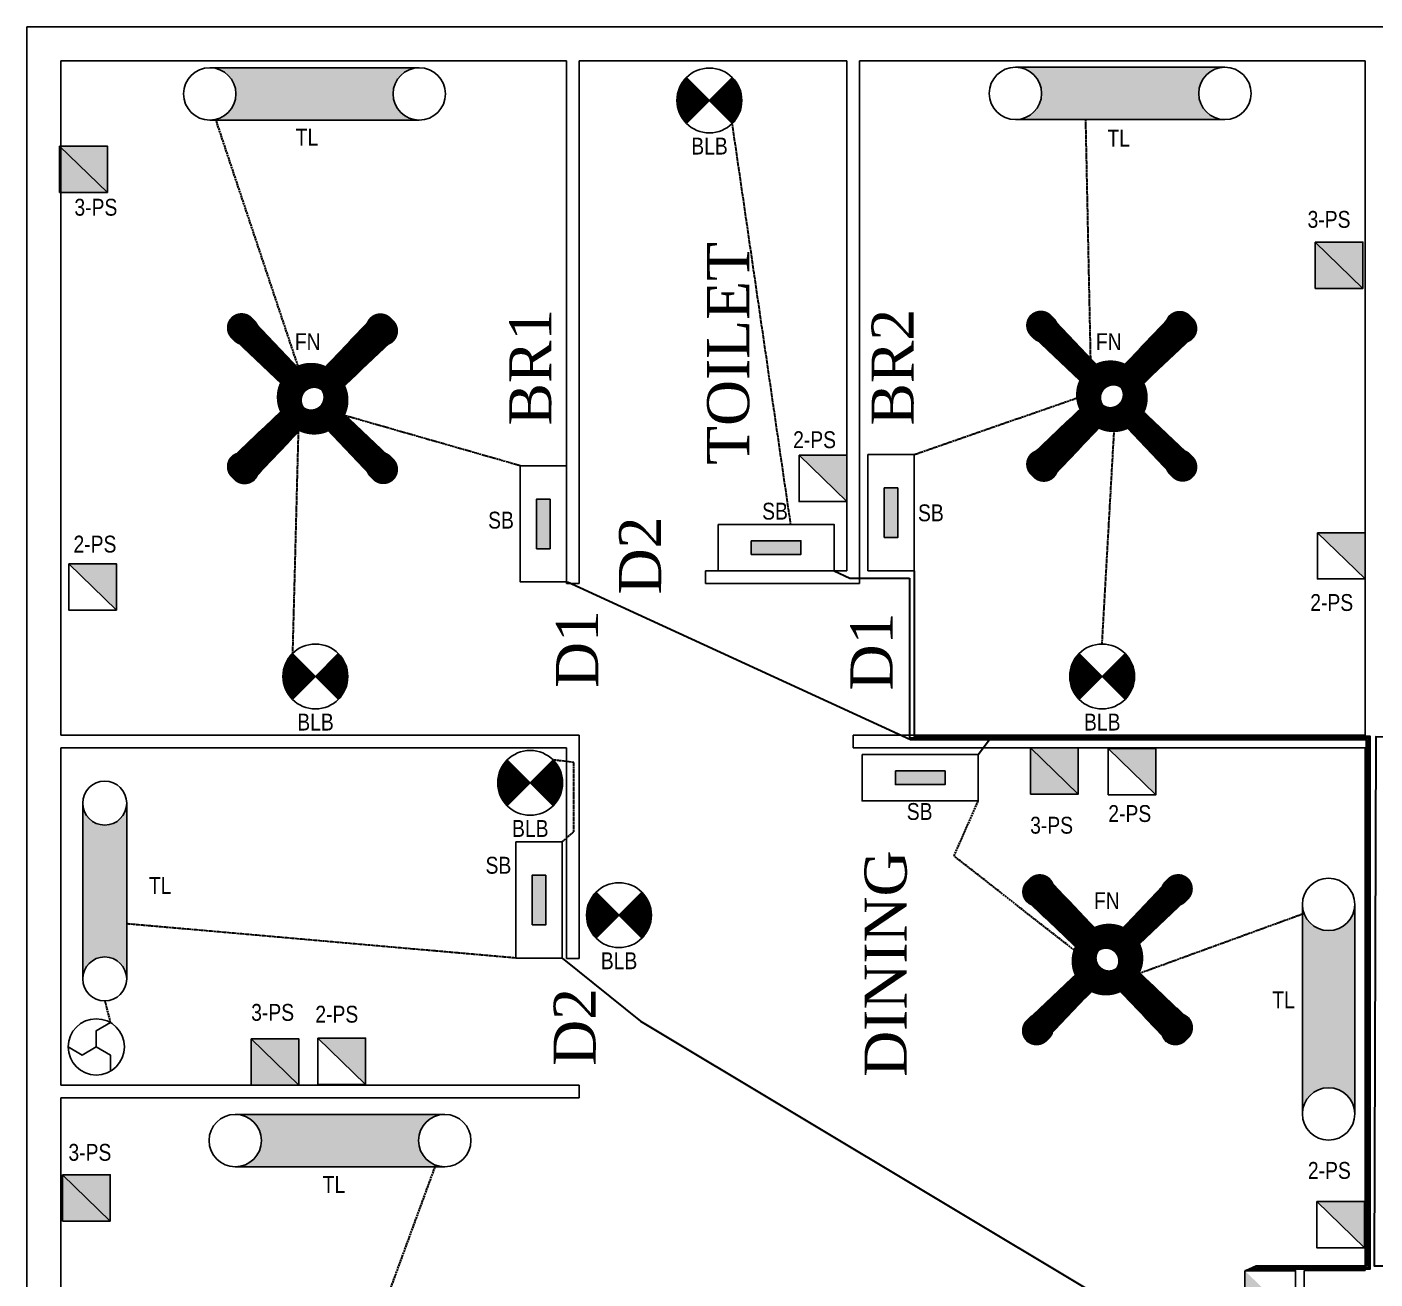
# Model space of a CAD drawing. Header units: inches. Extents: x 633521 to 2450508, y -834496 to 165976.
# Drawn here: x 2432657 to 2440653, y 62324 to 69749 of the extents above; entities that cross this region are included whole.
import ezdxf
from ezdxf.enums import TextEntityAlignment as Align

# ---------------------------------------------------------------- set-up
doc = ezdxf.new("R2010")
doc.units = ezdxf.units.IN
doc.header["$MEASUREMENT"] = 0
doc.linetypes.add('ACAD_ISO0 W100', pattern=[15, 12, -3])
doc.linetypes.add('ACAD_ISO02W100', pattern=[15, 12, -3])
doc.styles.get("Standard").update_dxf_attribs({"font": 'technic_.ttf'})

# ---------------------------------------------------------------- blocks, each defined once
blk = doc.blocks.new('D-ZIGZAG')
for points in [[(0, 0), (0, 1.44), (1.25, 2.17)], [(-2.5, 0), (-1.25, -0.72), (0, 0)], [(1.25, -2.17), (1.25, -0.72), (0, 0)]]:
    blk.add_lwpolyline(points)
blk = doc.blocks.new('D-LINK')
for p, q in [((4, 1), (-4, 1)), ((4, -1), (-4, -1))]:
    blk.add_line(p, q)
for centre in [(-4, 0), (4, 0)]:
    blk.add_circle(centre, 1)
blk = doc.blocks.new('D-LAMP')
for p, q in [((-1.77, -1.77), (1.77, 1.77)), ((-1.77, 1.77), (1.77, -1.77))]:
    blk.add_line(p, q)
blk.add_circle((0, 0), 2.5)
at = {"color": 2}
blk.add_attdef('INDICATOR-LAMP', text='', height=2.5, dxfattribs=at).set_placement((0, 4.69), align=Align.MIDDLE)

msp = doc.modelspace()

# ---------------------------------------------------------------- hatches: boundary and pattern name
at = {"lineweight": 211, "true_color": 0x000000}
h = msp.add_hatch(color=18, dxfattribs=at)
h.dxf.hatch_style = 1
h.paths.add_polyline_path([(2434983.7, 69196.7, -0.414214), (2434828.4, 69352.1, -0.414214), (2434983.7, 69507.4), (2433741.1, 69507.4, -0.414214), (2433896.5, 69352.1, -0.414214), (2433741.1, 69196.7)])
h = msp.add_hatch(color=18, dxfattribs=at)
h.dxf.hatch_style = 1
h.paths.add_polyline_path([(2433741.1, 69507.4, -0.414214), (2433896.5, 69352.1, -0.414214), (2433741.1, 69196.7), (2434983.7, 69196.7, -0.414214), (2434828.4, 69352.1, -0.414214), (2434983.7, 69507.4)])
h = msp.add_hatch(color=18, dxfattribs=at)
h.dxf.hatch_style = 1
h.paths.add_polyline_path([(2439762.2, 69199.7, -0.414214), (2439606.9, 69355.1, -0.414214), (2439762.2, 69510.4), (2438519.6, 69510.4, -0.414214), (2438675, 69355.1, -0.414214), (2438519.6, 69199.7)])
h = msp.add_hatch(color=18, dxfattribs=at)
h.dxf.hatch_style = 1
h.paths.add_polyline_path([(2438519.6, 69510.4, -0.414214), (2438675, 69355.1, -0.414214), (2438519.6, 69199.7), (2439762.2, 69199.7, -0.414214), (2439606.9, 69355.1, -0.414214), (2439762.2, 69510.4)])
at = {"true_color": 0x000000}
h = msp.add_hatch(dxfattribs=at)
h.set_pattern_fill('ANSI31', color=18)
h.set_pattern_definition([(45, (100987.15747, 3903.44604), (-0.088388347648, 0.088388347648), [])])
h.paths.add_polyline_path([(2436568.4, 69177.2), (2436704.4, 69313.2), (2436568.4, 69449.2, 0.198912), (2436512.1, 69313.2, 0.198912)])
h.paths.add_polyline_path([(2436840.4, 69177.2, 0.198912), (2436896.8, 69313.2, 0.198912), (2436840.4, 69449.2), (2436704.4, 69313.2)])
at = {"true_color": 0xed1f24}
h = msp.add_hatch(color=240, dxfattribs=at)
h.dxf.hatch_style = 1
h.paths.add_polyline_path([(2433133.4, 68767.9), (2433133.4, 69042.3), (2432850.5, 69042.3)])
at = {"true_color": 0x642165}
h = msp.add_hatch(color=219, dxfattribs=at)
h.dxf.hatch_style = 1
h.paths.add_polyline_path([(2432850.5, 68767.9), (2433133.4, 68767.9), (2432850.5, 69042.3)])
at = {"true_color": 0x000000}
h = msp.add_hatch(color=18, dxfattribs=at)
h.dxf.hatch_style = 1
h.paths.add_polyline_path([(2432850.5, 69042.3), (2432850.5, 68767.9), (2433133.4, 68767.9)])
at = {"true_color": 0xed1f24}
h = msp.add_hatch(color=240, dxfattribs=at)
h.dxf.hatch_style = 1
h.paths.add_polyline_path([(2440581.4, 68198.9), (2440581.4, 68473.3), (2440298.5, 68473.3)])
at = {"true_color": 0x642165}
h = msp.add_hatch(color=219, dxfattribs=at)
h.dxf.hatch_style = 1
h.paths.add_polyline_path([(2440298.5, 68198.9), (2440581.4, 68198.9), (2440298.5, 68473.3)])
at = {"true_color": 0x000000}
h = msp.add_hatch(color=18, dxfattribs=at)
h.dxf.hatch_style = 1
h.paths.add_polyline_path([(2440298.5, 68473.3), (2440298.5, 68198.9), (2440581.4, 68198.9)])
at = {"lineweight": 211, "ltscale": 2, "true_color": 0x000000}
h = msp.add_hatch(dxfattribs=at)
h.set_pattern_fill('ANSI31', color=18, scale=1.161713)
h.set_pattern_definition([(45, (2437733.01984, 31122.81974), (-0.1026819143, 0.1026819143), [])])
h.paths.add_polyline_path([(2438759.7, 68004.8, 1.517242), (2438649.5, 67891.2), (2438914.4, 67639.9), (2438936, 67628.5), (2438951.9, 67630.8), (2438988.3, 67655.8), (2439037.1, 67606.9, -0.046825), (2439046.8, 67616.5), (2438995.7, 67667.7), (2439007, 67679.1), (2439020.1, 67699), (2439022.9, 67715.4), (2439011, 67739.9)])
h.paths.add_polyline_path([(2439534.5, 67889.8, 1.517242), (2439424.3, 68003.4), (2439173, 67738.5), (2439161.7, 67716.9), (2439163.9, 67701), (2439188.9, 67664.7), (2439140.1, 67615.8, -0.046825), (2439149.7, 67606.1), (2439200.9, 67657.3), (2439212.2, 67645.9), (2439232.1, 67632.9), (2439248.6, 67630), (2439273, 67642)])
h.paths.add_polyline_path([(2439011, 67379.9), (2439024.4, 67402.8), (2439022.1, 67418.8), (2438997.2, 67455.1), (2439046, 67504, -0.046825), (2439036.4, 67513.7), (2438985.2, 67462.5), (2438973.9, 67473.9), (2438954, 67486.9), (2438937.5, 67489.8), (2438914.4, 67479.9), (2438649.5, 67228.6, 1.517242), (2438759.7, 67115)])
h.paths.add_polyline_path([(2439273, 67477.8), (2439250.1, 67491.3), (2439234.2, 67489), (2439197.8, 67464), (2439149, 67512.8, -0.046825), (2439139.2, 67503.3), (2439190.4, 67452.1), (2439179.1, 67440.7), (2439166, 67420.8), (2439163.2, 67404.3), (2439173, 67381.2), (2439424.3, 67116.3, 1.517242), (2439534.5, 67230)])
h.paths.add_polyline_path([(2439178.1, 67375.9), (2439173, 67381.2), (2439163.2, 67404.3), (2439166, 67420.8), (2439179.1, 67440.7), (2439190.4, 67452.1), (2439139.2, 67503.3, -0.360399), (2439046, 67504), (2438997.2, 67455.1), (2439022.1, 67418.8), (2439024.4, 67402.8), (2439011, 67379.9), (2439007.4, 67376.2, 0.220758)])
h.paths.add_polyline_path([(2439163.9, 67701), (2439161.7, 67716.9), (2439173, 67738.5), (2439178.1, 67743.9, 0.220758), (2439007.4, 67743.6), (2439011, 67739.9), (2439022.9, 67715.4), (2439020.1, 67699), (2439007, 67679.1), (2438995.7, 67667.7), (2439046.8, 67616.5, -0.360399), (2439140.1, 67615.8), (2439188.9, 67664.7)])
h.paths.add_polyline_path([(2439037.1, 67606.9), (2438988.3, 67655.8), (2438951.9, 67630.8), (2438936, 67628.5), (2438914.4, 67639.9), (2438909.1, 67644.9, 0.219974), (2438909.1, 67474.8), (2438914.4, 67479.9), (2438937.5, 67489.8), (2438954, 67486.9), (2438973.9, 67473.9), (2438985.2, 67462.5), (2439036.4, 67513.7, -0.17276), (2439020, 67559.9, -0.176641)])
h.paths.add_polyline_path([(2439276.8, 67645.5), (2439273, 67642), (2439248.6, 67630), (2439232.1, 67632.9), (2439212.2, 67645.9), (2439200.9, 67657.3), (2439149.7, 67606.1, -0.17276), (2439166.1, 67559.9, -0.176641), (2439149, 67512.8), (2439197.8, 67464), (2439234.2, 67489), (2439250.1, 67491.3), (2439273, 67477.8), (2439276.8, 67474.3, 0.221537)])
h = msp.add_hatch(dxfattribs=at)
h.set_pattern_fill('ANSI31', color=18, scale=1.161713)
h.set_pattern_definition([(45, (2432992.01984, 31108.31974), (-0.1026819143, 0.1026819143), [])])
h.paths.add_polyline_path([(2434018.7, 67990.3, 1.517242), (2433908.5, 67876.7), (2434173.4, 67625.4), (2434195, 67614), (2434210.9, 67616.3), (2434247.3, 67641.3), (2434296.1, 67592.4, -0.046825), (2434305.8, 67602), (2434254.7, 67653.2), (2434266, 67664.6), (2434279.1, 67684.5), (2434281.9, 67700.9), (2434270, 67725.4)])
h.paths.add_polyline_path([(2434793.5, 67875.3, 1.517242), (2434683.3, 67988.9), (2434432, 67724), (2434420.7, 67702.4), (2434422.9, 67686.5), (2434447.9, 67650.2), (2434399.1, 67601.3, -0.046825), (2434408.7, 67591.6), (2434459.9, 67642.8), (2434471.2, 67631.4), (2434491.1, 67618.4), (2434507.6, 67615.5), (2434532, 67627.5)])
h.paths.add_polyline_path([(2434270, 67365.4), (2434283.4, 67388.3), (2434281.1, 67404.3), (2434256.2, 67440.6), (2434305, 67489.5, -0.046825), (2434295.4, 67499.2), (2434244.2, 67448), (2434232.9, 67459.4), (2434213, 67472.4), (2434196.5, 67475.3), (2434173.4, 67465.4), (2433908.5, 67214.1, 1.517242), (2434018.7, 67100.5)])
h.paths.add_polyline_path([(2434532, 67463.3), (2434509.1, 67476.8), (2434493.2, 67474.5), (2434456.8, 67449.5), (2434408, 67498.3, -0.046825), (2434398.2, 67488.8), (2434449.4, 67437.6), (2434438.1, 67426.2), (2434425, 67406.3), (2434422.2, 67389.8), (2434432, 67366.7), (2434683.3, 67101.8, 1.517242), (2434793.5, 67215.5)])
h.paths.add_polyline_path([(2434437.1, 67361.4), (2434432, 67366.7), (2434422.2, 67389.8), (2434425, 67406.3), (2434438.1, 67426.2), (2434449.4, 67437.6), (2434398.2, 67488.8, -0.360399), (2434305, 67489.5), (2434256.2, 67440.6), (2434281.1, 67404.3), (2434283.4, 67388.3), (2434270, 67365.4), (2434266.4, 67361.7, 0.220758)])
h.paths.add_polyline_path([(2434422.9, 67686.5), (2434420.7, 67702.4), (2434432, 67724), (2434437.1, 67729.4, 0.220758), (2434266.4, 67729.1), (2434270, 67725.4), (2434281.9, 67700.9), (2434279.1, 67684.5), (2434266, 67664.6), (2434254.7, 67653.2), (2434305.8, 67602, -0.360399), (2434399.1, 67601.3), (2434447.9, 67650.2)])
h.paths.add_polyline_path([(2434296.1, 67592.4), (2434247.3, 67641.3), (2434210.9, 67616.3), (2434195, 67614), (2434173.4, 67625.4), (2434168.1, 67630.4, 0.219974), (2434168.1, 67460.3), (2434173.4, 67465.4), (2434196.5, 67475.3), (2434213, 67472.4), (2434232.9, 67459.4), (2434244.2, 67448), (2434295.4, 67499.2, -0.17276), (2434279, 67545.4, -0.176641)])
h.paths.add_polyline_path([(2434535.8, 67631), (2434532, 67627.5), (2434507.6, 67615.5), (2434491.1, 67618.4), (2434471.2, 67631.4), (2434459.9, 67642.8), (2434408.7, 67591.6, -0.17276), (2434425.1, 67545.4, -0.176641), (2434408, 67498.3), (2434456.8, 67449.5), (2434493.2, 67474.5), (2434509.1, 67476.8), (2434532, 67463.3), (2434535.8, 67459.8, 0.221537)])
at = {"true_color": 0xed1f24}
h = msp.add_hatch(color=240, dxfattribs=at)
h.dxf.hatch_style = 1
h.paths.add_polyline_path([(2437519.1, 66934.8), (2437519.1, 67209.3), (2437236.1, 67209.3)])
at = {"true_color": 0x000000}
h = msp.add_hatch(color=18, dxfattribs=at)
h.dxf.hatch_style = 1
h.paths.add_polyline_path([(2437822.4, 67015.7), (2437822.4, 66721.4), (2437741.5, 66721.4), (2437741.5, 67015.7)])
h = msp.add_hatch(color=18, dxfattribs=at)
h.dxf.hatch_style = 1
h.paths.add_polyline_path([(2435759.9, 66949.2), (2435759.9, 66654.9), (2435679, 66654.9), (2435679, 66949.2)])
h = msp.add_hatch(color=18, dxfattribs=at)
h.dxf.hatch_style = 1
h.paths.add_polyline_path([(2436953.2, 66701.7), (2437247.5, 66701.7), (2437247.5, 66620.8), (2436953.2, 66620.8)])
at = {"true_color": 0xed1f24}
h = msp.add_hatch(color=240, dxfattribs=at)
h.dxf.hatch_style = 1
h.paths.add_polyline_path([(2440594.1, 66475.3), (2440594.1, 66749.8), (2440311.1, 66749.8)])
h = msp.add_hatch(color=240, dxfattribs=at)
h.dxf.hatch_style = 1
h.paths.add_polyline_path([(2433186.9, 66291.3), (2433186.9, 66565.8), (2432904, 66565.8)])
at = {"true_color": 0x000000}
h = msp.add_hatch(dxfattribs=at)
h.set_pattern_fill('ANSI31', color=18)
h.set_pattern_definition([(45, (98650.15747, 487.44604), (-0.088388347648, 0.088388347648), [])])
h.paths.add_polyline_path([(2434231.4, 65761.2), (2434367.4, 65897.2), (2434231.4, 66033.2, 0.198912), (2434175.1, 65897.2, 0.198912)])
h.paths.add_polyline_path([(2434503.4, 65761.2, 0.198912), (2434559.8, 65897.2, 0.198912), (2434503.4, 66033.2), (2434367.4, 65897.2)])
h = msp.add_hatch(dxfattribs=at)
h.set_pattern_fill('ANSI31', color=18)
h.set_pattern_definition([(45, (103316.65747, 487.44604), (-0.088388347648, 0.088388347648), [])])
h.paths.add_polyline_path([(2438897.9, 65761.2), (2439033.9, 65897.2), (2438897.9, 66033.2, 0.198912), (2438841.6, 65897.2, 0.198912)])
h.paths.add_polyline_path([(2439169.9, 65761.2, 0.198912), (2439226.3, 65897.2, 0.198912), (2439169.9, 66033.2), (2439033.9, 65897.2)])
at = {"true_color": 0xed1f24}
h = msp.add_hatch(color=240, dxfattribs=at)
h.dxf.hatch_style = 1
h.paths.add_polyline_path([(2438892.4, 65199.6), (2438892.4, 65474), (2438609.5, 65474)])
at = {"true_color": 0x642165}
h = msp.add_hatch(color=219, dxfattribs=at)
h.dxf.hatch_style = 1
h.paths.add_polyline_path([(2438609.5, 65199.6), (2438892.4, 65199.6), (2438609.5, 65474)])
at = {"true_color": 0x000000}
h = msp.add_hatch(color=18, dxfattribs=at)
h.dxf.hatch_style = 1
h.paths.add_polyline_path([(2438609.5, 65474), (2438609.5, 65199.6), (2438892.4, 65199.6)])
at = {"true_color": 0xed1f24}
h = msp.add_hatch(color=240, dxfattribs=at)
h.dxf.hatch_style = 1
h.paths.add_polyline_path([(2439353.4, 65196.1), (2439353.4, 65470.6), (2439070.5, 65470.6)])
at = {"true_color": 0x000000}
h = msp.add_hatch(dxfattribs=at)
h.set_pattern_fill('ANSI31', color=18)
h.set_pattern_definition([(45, (99924.15747, -143.55396), (-0.088388347648, 0.088388347648), [])])
h.paths.add_polyline_path([(2435505.4, 65130.2), (2435641.4, 65266.2), (2435505.4, 65402.2, 0.198912), (2435449.1, 65266.2, 0.198912)])
h.paths.add_polyline_path([(2435777.4, 65130.2, 0.198912), (2435833.8, 65266.2, 0.198912), (2435777.4, 65402.2), (2435641.4, 65266.2)])
h = msp.add_hatch(color=18, dxfattribs=at)
h.dxf.hatch_style = 1
h.paths.add_polyline_path([(2437808, 65337.2), (2438102.2, 65337.2), (2438102.2, 65256.3), (2437808, 65256.3)])
at = {"lineweight": 211, "true_color": 0x000000}
h = msp.add_hatch(color=18, dxfattribs=at)
h.dxf.hatch_style = 1
h.paths.add_polyline_path([(2432987.6, 64103.5, -1), (2433248.3, 64103.5), (2433248.3, 65146.1, -1), (2432987.6, 65146.1)])
h = msp.add_hatch(color=18, dxfattribs=at)
h.dxf.hatch_style = 1
h.paths.add_polyline_path([(2432987.6, 64103.5, -1), (2433248.3, 64103.5), (2433248.3, 65146.1, -1), (2432987.6, 65146.1)])
at = {"true_color": 0x000000}
h = msp.add_hatch(color=18, dxfattribs=at)
h.dxf.hatch_style = 1
h.paths.add_polyline_path([(2435734.7, 64718.8), (2435734.7, 64424.5), (2435653.8, 64424.5), (2435653.8, 64718.8)])
at = {"lineweight": 211, "ltscale": 2, "true_color": 0x000000}
h = msp.add_hatch(dxfattribs=at)
h.set_pattern_fill('ANSI31', color=18, scale=1.161713, angle=90)
h.set_pattern_definition([(135, (2475501.7818, 62859.20662), (-0.1026819143, -0.1026819143), [])])
h.paths.add_polyline_path([(2438619.8, 63885.9, 1.517242), (2438733.4, 63775.7), (2438984.7, 64040.6), (2438996.1, 64062.2), (2438993.8, 64078.1), (2438968.8, 64114.5), (2439017.7, 64163.3, -0.046825), (2439008.1, 64173), (2438956.9, 64121.8), (2438945.5, 64133.2), (2438925.6, 64146.3), (2438909.2, 64149.1), (2438884.7, 64137.2)])
h.paths.add_polyline_path([(2438734.8, 64660.7, 1.517242), (2438621.2, 64550.5), (2438886.1, 64299.2), (2438907.7, 64287.9), (2438923.6, 64290.1), (2438959.9, 64315.1), (2439008.8, 64266.3, -0.046825), (2439018.5, 64275.9), (2438967.3, 64327.1), (2438978.7, 64338.4), (2438991.7, 64358.3), (2438994.6, 64374.8), (2438982.6, 64399.2)])
h.paths.add_polyline_path([(2439244.7, 64137.2), (2439221.8, 64150.6), (2439205.8, 64148.3), (2439169.5, 64123.3), (2439120.6, 64172.2, -0.046825), (2439110.9, 64162.6), (2439162.1, 64111.4), (2439150.7, 64100), (2439137.7, 64080.2), (2439134.8, 64063.7), (2439144.7, 64040.6), (2439396, 63775.7, 1.517242), (2439509.6, 63885.9)])
h.paths.add_polyline_path([(2439146.8, 64399.2), (2439133.3, 64376.3), (2439135.6, 64360.4), (2439160.6, 64324), (2439111.8, 64275.2, -0.046825), (2439121.3, 64265.4), (2439172.5, 64316.6), (2439183.9, 64305.3), (2439203.8, 64292.2), (2439220.3, 64289.4), (2439243.4, 64299.2), (2439508.3, 64550.5, 1.517242), (2439394.6, 64660.7)])
h.paths.add_polyline_path([(2439248.7, 64304.3), (2439243.4, 64299.2), (2439220.3, 64289.4), (2439203.8, 64292.2), (2439183.9, 64305.3), (2439172.5, 64316.6), (2439121.3, 64265.4, -0.360399), (2439120.6, 64172.2), (2439169.5, 64123.3), (2439205.8, 64148.3), (2439221.8, 64150.6), (2439244.7, 64137.2), (2439248.4, 64133.6, 0.220758)])
h.paths.add_polyline_path([(2438923.6, 64290.1), (2438907.7, 64287.9), (2438886.1, 64299.2), (2438880.7, 64304.3, 0.220758), (2438881, 64133.6), (2438884.7, 64137.2), (2438909.2, 64149.1), (2438925.6, 64146.3), (2438945.5, 64133.2), (2438956.9, 64121.8), (2439008.1, 64173, -0.360399), (2439008.8, 64266.3), (2438959.9, 64315.1)])
h.paths.add_polyline_path([(2439017.7, 64163.3), (2438968.8, 64114.5), (2438993.8, 64078.1), (2438996.1, 64062.2), (2438984.7, 64040.6), (2438979.7, 64035.3, 0.219974), (2439149.8, 64035.3), (2439144.7, 64040.6), (2439134.8, 64063.7), (2439137.7, 64080.2), (2439150.7, 64100), (2439162.1, 64111.4), (2439110.9, 64162.6, -0.17276), (2439064.7, 64146.1, -0.176641)])
h.paths.add_polyline_path([(2438979.1, 64402.9), (2438982.6, 64399.2), (2438994.6, 64374.8), (2438991.7, 64358.3), (2438978.7, 64338.4), (2438967.3, 64327.1), (2439018.5, 64275.9, -0.17276), (2439064.7, 64292.3, -0.176641), (2439111.8, 64275.2), (2439160.6, 64324), (2439135.6, 64360.4), (2439133.3, 64376.3), (2439146.8, 64399.2), (2439150.3, 64402.9, 0.221537)])
at = {"true_color": 0x000000}
h = msp.add_hatch(dxfattribs=at)
h.set_pattern_fill('ANSI31', color=18)
h.set_pattern_definition([(45, (100450.82273, -928.1702), (-0.088388347648, 0.088388347648), [])])
h.paths.add_polyline_path([(2436032.1, 64345.5), (2436168.1, 64481.5), (2436032.1, 64617.5, 0.198912), (2435975.8, 64481.5, 0.198912)])
h.paths.add_polyline_path([(2436304.1, 64345.5, 0.198912), (2436360.4, 64481.5, 0.198912), (2436304.1, 64617.5), (2436168.1, 64481.5)])
at = {"lineweight": 211, "true_color": 0x000000}
h = msp.add_hatch(color=18, dxfattribs=at)
h.dxf.hatch_style = 1
h.paths.add_polyline_path([(2440221.8, 63302.7, -1), (2440532.4, 63302.7), (2440532.4, 64545.4, -1), (2440221.8, 64545.4)])
h = msp.add_hatch(color=18, dxfattribs=at)
h.dxf.hatch_style = 1
h.paths.add_polyline_path([(2440532.4, 64545.4, -1), (2440221.8, 64545.4), (2440221.8, 63302.7, -1), (2440532.4, 63302.7)])
at = {"true_color": 0xed1f24}
h = msp.add_hatch(color=240, dxfattribs=at)
h.dxf.hatch_style = 1
h.paths.add_polyline_path([(2434269.4, 63472.9), (2434269.4, 63747.3), (2433986.5, 63747.3)])
at = {"true_color": 0x642165}
h = msp.add_hatch(color=219, dxfattribs=at)
h.dxf.hatch_style = 1
h.paths.add_polyline_path([(2433986.5, 63472.9), (2434269.4, 63472.9), (2433986.5, 63747.3)])
at = {"true_color": 0x000000}
h = msp.add_hatch(color=18, dxfattribs=at)
h.dxf.hatch_style = 1
h.paths.add_polyline_path([(2433986.5, 63747.3), (2433986.5, 63472.9), (2434269.4, 63472.9)])
at = {"true_color": 0xed1f24}
h = msp.add_hatch(color=240, dxfattribs=at)
h.dxf.hatch_style = 1
h.paths.add_polyline_path([(2434665.4, 63477.6), (2434665.4, 63752.1), (2434382.5, 63752.1)])
at = {"lineweight": 211, "true_color": 0x000000}
h = msp.add_hatch(color=18, dxfattribs=at)
h.dxf.hatch_style = 1
h.paths.add_polyline_path([(2435134.7, 62989.5, -0.414214), (2434979.4, 63144.9, -0.414214), (2435134.7, 63300.2), (2433892.1, 63300.2, -0.414214), (2434047.4, 63144.9, -0.414214), (2433892.1, 62989.5)])
h = msp.add_hatch(color=18, dxfattribs=at)
h.dxf.hatch_style = 1
h.paths.add_polyline_path([(2433892.1, 63300.2, -0.414214), (2434047.4, 63144.9, -0.414214), (2433892.1, 62989.5), (2435134.7, 62989.5, -0.414214), (2434979.4, 63144.9, -0.414214), (2435134.7, 63300.2)])
at = {"true_color": 0xed1f24}
h = msp.add_hatch(color=240, dxfattribs=at)
h.dxf.hatch_style = 1
h.paths.add_polyline_path([(2433150.4, 62667.4), (2433150.4, 62941.8), (2432867.5, 62941.8)])
at = {"true_color": 0x642165}
h = msp.add_hatch(color=219, dxfattribs=at)
h.dxf.hatch_style = 1
h.paths.add_polyline_path([(2432867.5, 62667.4), (2433150.4, 62667.4), (2432867.5, 62941.8)])
at = {"true_color": 0x000000}
h = msp.add_hatch(color=18, dxfattribs=at)
h.dxf.hatch_style = 1
h.paths.add_polyline_path([(2432867.5, 62941.8), (2432867.5, 62667.4), (2433150.4, 62667.4)])
at = {"true_color": 0xed1f24}
h = msp.add_hatch(color=240, dxfattribs=at)
h.dxf.hatch_style = 1
h.paths.add_polyline_path([(2440589.9, 62509.1), (2440589.9, 62783.6), (2440307, 62783.6)])
at = {"true_color": 0x000000}
h = msp.add_hatch(color=18, dxfattribs=at)
h.dxf.hatch_style = 1
h.paths.add_polyline_path([(2439880.6, 61618.8), (2440181.8, 61324.3), (2440181.8, 62078.5), (2439880.6, 62373)])

# ---------------------------------------------------------------- linework, layer by layer
at = {"color": 18, "true_color": 0x000000}
for p, q in [((2432656.6, 69749), (2448656.6, 69749)), ((2448656.6, 69749), (2432656.6, 69749)), ((2432656.6, 69749), (2432656.6, 54749)), ((2432856.6, 69549), (2435856.6, 69549)), ((2432856.6, 69549), (2432856.6, 65549)), ((2435856.6, 69549), (2435856.6, 66449)), ((2435931.6, 69549), (2437519.1, 69549)), ((2435931.6, 69549), (2435931.6, 66449)), ((2437519.1, 66524), (2437519.1, 69549)), ((2437594.1, 69549), (2440594.1, 69549)), ((2437594.1, 66449), (2437594.1, 69549)), ((2440594.1, 65549), (2440594.1, 69549)), ((2432850.5, 69042.3), (2433133.4, 68767.9)), ((2440298.5, 68473.3), (2440581.4, 68198.9)), ((2437236.1, 67209.3), (2437519.1, 66934.8)), ((2440311.1, 66749.8), (2440594.1, 66475.3)), ((2432904, 66565.8), (2433186.9, 66291.3)), ((2435856.6, 66449), (2435931.6, 66449)), ((2436681.6, 66524), (2437519.1, 66524)), ((2436681.6, 66524), (2436681.6, 66449)), ((2436681.6, 66449), (2437594.1, 66449)), ((2437519.1, 66449), (2437594.1, 66449)), ((2432856.6, 65549), (2435931.6, 65549)), ((2435931.6, 65549), (2435931.6, 64224)), ((2437556.6, 65549), (2440594.1, 65549)), ((2437556.6, 65549), (2437556.6, 65474)), ((2432856.6, 65474), (2435856.6, 65474)), ((2432856.6, 65474), (2432856.6, 63474)), ((2435856.6, 65474), (2435856.6, 64224)), ((2437556.6, 65474), (2440594.1, 65474)), ((2438609.5, 65474), (2438892.4, 65199.6)), ((2439070.5, 65470.6), (2439353.4, 65196.1)), ((2440594.3, 62374.1), (2440594.3, 65474.1)), ((2435856.6, 64224), (2435931.6, 64224)), ((2433986.5, 63747.3), (2434269.4, 63472.9)), ((2434382.5, 63752.1), (2434665.4, 63477.6)), ((2432856.6, 63474), (2435931.6, 63474)), ((2435931.6, 63474), (2435931.6, 63399)), ((2432856.6, 63399), (2435931.6, 63399)), ((2432856.6, 63399), (2432856.6, 59724)), ((2432867.5, 62941.8), (2433150.4, 62667.4)), ((2440307, 62783.6), (2440589.9, 62509.1)), ((2440231.6, 62374), (2440594.1, 62374)), ((2440231.6, 60724), (2440231.6, 62374))]:
    msp.add_line(p, q, dxfattribs=at)
at = {"color": 152, "linetype": 'ACAD_ISO02W100', "lineweight": 30, "true_color": 0x2776bb}
for p, q in [((2434267.9, 67728), (2433776.7, 69200.9)), ((2437187.3, 66798.4), (2436840.4, 69177.2)), ((2438935.2, 69199.7), (2438965.1, 67756.3)), ((2437919.1, 67213.2), (2438891, 67551.2)), ((2435582.3, 67146.7), (2434531, 67447.3)), ((2434266.1, 67361.1), (2434231.4, 66033.2)), ((2439033.9, 66089.5), (2439106.1, 67360.9)), ((2435557.1, 64227), (2433248.3, 64430)), ((2433118, 63973.2), (2433151.3, 63844.6)), ((2434625.2, 61751.8), (2435081.3, 62999))]:
    msp.add_line(p, q, dxfattribs=at)
at = {"color": 18, "true_color": 0x000000}
for points in [[(2432850.5, 69042.3), (2433133.4, 69042.3), (2433133.4, 68767.9), (2432850.5, 68767.9)], [(2440298.5, 68473.3), (2440581.4, 68473.3), (2440581.4, 68198.9), (2440298.5, 68198.9)], [(2437236.1, 67209.3), (2437519.1, 67209.3), (2437519.1, 66934.8), (2437236.1, 66934.8)], [(2437919.1, 67213.2), (2437919.1, 66523.9), (2437644.8, 66523.9), (2437644.8, 67213.2)], [(2435856.6, 67146.7), (2435856.6, 66457.4), (2435582.3, 66457.4), (2435582.3, 67146.7)], [(2437822.4, 67015.7), (2437822.4, 66721.4), (2437741.5, 66721.4), (2437741.5, 67015.7)], [(2435759.9, 66949.2), (2435759.9, 66654.9), (2435679, 66654.9), (2435679, 66949.2)], [(2436755.7, 66798.4), (2437445, 66798.4), (2437445, 66524), (2436755.7, 66524)], [(2436953.2, 66701.7), (2437247.5, 66701.7), (2437247.5, 66620.8), (2436953.2, 66620.8)], [(2440311.1, 66749.8), (2440594.1, 66749.8), (2440594.1, 66475.3), (2440311.1, 66475.3)], [(2432904, 66565.8), (2433186.9, 66565.8), (2433186.9, 66291.3), (2432904, 66291.3)], [(2437610.5, 65433.9), (2438299.7, 65433.9), (2438299.7, 65159.5), (2437610.5, 65159.5)], [(2438609.5, 65474), (2438892.4, 65474), (2438892.4, 65199.6), (2438609.5, 65199.6)], [(2439070.5, 65470.6), (2439353.4, 65470.6), (2439353.4, 65196.1), (2439070.5, 65196.1)], [(2437808, 65337.2), (2438102.2, 65337.2), (2438102.2, 65256.3), (2437808, 65256.3)], [(2435831.4, 64916.3), (2435831.4, 64227), (2435557.1, 64227), (2435557.1, 64916.3)], [(2435734.7, 64718.8), (2435734.7, 64424.5), (2435653.8, 64424.5), (2435653.8, 64718.8)], [(2433986.5, 63747.3), (2434269.4, 63747.3), (2434269.4, 63472.9), (2433986.5, 63472.9)], [(2434382.5, 63752.1), (2434665.4, 63752.1), (2434665.4, 63477.6), (2434382.5, 63477.6)], [(2432867.5, 62941.8), (2433150.4, 62941.8), (2433150.4, 62667.4), (2432867.5, 62667.4)], [(2440307, 62783.6), (2440589.9, 62783.6), (2440589.9, 62509.1), (2440307, 62509.1)], [(2439880.6, 62373), (2440181.8, 62373), (2440181.8, 61315.5), (2439880.6, 61315.5)]]:
    msp.add_lwpolyline(points, close=True, dxfattribs=at)
at = {"color": 240, "lineweight": 30, "true_color": 0xed1f24}
for points in [[(2435862.7, 66457.4), (2437898.2, 65522.9), (2440600.2, 65522.9), (2440600.2, 62399.5), (2439948.6, 62399.5), (2439886.7, 62373.1)], [(2437445, 66524), (2437538.1, 66479.5), (2437891.4, 66479.5)], [(2437891.4, 66479.5), (2437891.4, 65549), (2437891.4, 65533.1)], [(2437919.1, 66523.9), (2437919.9, 65542.8), (2440622.6, 65542.8), (2440622.6, 65542.8), (2440622.6, 62381.3), (2439950.4, 62381.3), (2439880.6, 62373)], [(2443409.4, 66518.7), (2443505.4, 65514), (2440658.3, 65539.6), (2440658.3, 65539.6), (2440647.7, 62402.3), (2441386, 62402.3), (2442022.1, 62372.5)], [(2437891.4, 65533.1), (2440612.3, 65533.1), (2440612.3, 62437.3)], [(2438299.7, 65433.9), (2438365.7, 65522.9)], [(2435831.4, 64227), (2436294.9, 63852.8), (2439880.6, 61703.8)], [(2440611.4, 62387.4), (2439950.7, 62387.8), (2439880.6, 62373)], [(2440612.3, 62437.3), (2440611.4, 62387.4)]]:
    msp.add_lwpolyline(points, dxfattribs=at)
at = {"color": 152, "linetype": 'ACAD_ISO02W100', "lineweight": 30, "true_color": 0x2776bb}
msp.add_lwpolyline([(2435831.4, 64916.3), (2435899.9, 64976.2), (2435899.9, 65387.2), (2435777.4, 65402.2)], dxfattribs=at)
at = {"color": 152, "linetype": 'ACAD_ISO0 W100', "lineweight": 30, "true_color": 0x2776bb}
for points in [[(2438880.8, 64264.3), (2438155.9, 64832.8), (2438299.7, 65159.5)], [(2439238.7, 64131.4), (2440231.1, 64492.3)]]:
    msp.add_lwpolyline(points, dxfattribs=at)
at = {"color": 18, "true_color": 0x000000}
msp.add_circle((2433068, 63700.2), 166.8, dxfattribs=at)

# ---------------------------------------------------------------- block references
for name, p, xscale, yscale, zscale in [('D-LINK', (2434362.4, 69352.1), 155.3265515730612, 155.3265515730612, 155.3265515730612), ('D-LAMP', (2436704.4, 69313.2), -76.93321779330162, 76.93321779330162, 76.93321779330162), ('D-LINK', (2439140.9, 69355.1), 155.3265515730612, 155.3265515730612, 155.3265515730612), ('D-LAMP', (2434367.4, 65897.2), -76.93321779330162, 76.93321779330162, 76.93321779330162), ('D-LAMP', (2439033.9, 65897.2), -76.93321779330162, 76.93321779330162, 76.93321779330162), ('D-LAMP', (2435641.4, 65266.2), -76.93321779330162, 76.93321779330162, 76.93321779330162), ('D-LAMP', (2436168.1, 64481.5), -76.93321779330162, 76.93321779330162, 76.93321779330162), ('D-ZIGZAG', (2433068, 63700.2), 66.66848819812472, 66.66848819812472, 66.66848819812472), ('D-LINK', (2434513.4, 63144.9), 155.3265515730612, 155.3265515730612, 155.3265515730612)]:
    msp.add_blockref(name, p, dxfattribs=dict(at, xscale=xscale, yscale=yscale, zscale=zscale))
at = {"color": 18, "true_color": 0x000000, "rotation": 270}
for p, xscale, yscale, zscale in [((2433118, 64624.8), 130.3173050672861, 130.3173050672861, 130.3173050672861), ((2440377.1, 63924), 155.3265515730612, 155.3265515730612, 155.3265515730612)]:
    msp.add_blockref('D-LINK', p, dxfattribs=dict(at, xscale=xscale, yscale=yscale, zscale=zscale))

# ---------------------------------------------------------------- texts
at = {"color": 18, "true_color": 0x000000, "char_height": 100, "attachment_point": 1}
for s, width, insert in [('{\\C256;TL}', 4737.5, (2434250.5, 69145.1)), ('{\\C7;BLB}', 425.5, (2436596.9, 69092.7)), ('{\\C256;TL}', 4737.5, (2439065.6, 69140.1)), ('{\\C256;3-PS}', 4737.5, (2432938.1, 68730)), ('{\\C256;3-PS}', 4737.5, (2440252.6, 68658)), ('{\\C256;FN}', 4737.5, (2434245.6, 67932.9)), ('{\\C256;FN}', 4737.5, (2438997.1, 67932.9)), ('{\\C256;2-PS}', 4737.5, (2437201.1, 67351.3)), ('{\\C256;SB}', 4737.5, (2437017.4, 66927.5)), ('{\\C256;SB}', 4737.5, (2435392.1, 66874.3)), ('{\\C256;SB}', 4737.5, (2437941.9, 66917.6)), ('{\\C256;2-PS}', 4737.5, (2432932.6, 66732.3)), ('{\\C256;2-PS}', 4737.5, (2440268.6, 66385.8)), ('{\\C7;BLB}', 425.5, (2434259.9, 65676.7)), ('{\\C7;BLB}', 425.5, (2438926.4, 65676.7)), ('{\\C256;SB}', 4737.5, (2437875.2, 65146.4)), ('{\\C256;2-PS}', 4737.5, (2439070.6, 65134.3)), ('{\\C7;BLB}', 425.5, (2435533.9, 65045.7)), ('{\\C256;3-PS}', 4737.5, (2438607.1, 65065)), ('{\\C256;SB}', 4737.5, (2435376.8, 64827.6)), ('{\\C256;TL}', 4737.5, (2433379.6, 64707.9)), ('{\\C256;FN}', 4737.5, (2438985.6, 64617.9)), ('{\\C7;BLB}', 425.5, (2436060.5, 64261.1)), ('{\\C256;TL}', 4737.5, (2440043.4, 64029.9)), ('{\\C256;3-PS}', 4737.5, (2433986.6, 63955)), ('{\\C256;2-PS}', 4737.5, (2434367.1, 63944.3)), ('{\\C256;3-PS}', 4737.5, (2432902.6, 63125)), ('{\\C256;2-PS}', 4737.5, (2440254.6, 63017.8)), ('{\\C256;TL}', 4737.5, (2434410.9, 62934.3))]:
    msp.add_mtext_dynamic_manual_height_columns(s, width=width, gutter_width=1250, heights=[0], dxfattribs=dict(at, insert=insert))
at = {"color": 18, "true_color": 0x000000, "char_height": 250, "width": 2657.208, "attachment_point": 1, "rotation": 90.00709}
for s, insert in [('{\\fTimes New Roman|b0|i0|c0|p18;TOILET}', (2436690.6, 67152.2)), ('{\\fTimes New Roman|b0|i0|c0|p18;BR1}', (2435517.1, 67385.5)), ('{\\fTimes New Roman|b0|i0|c0|p18;BR2}', (2437666.2, 67384.8)), ('{\\fTimes New Roman|b0|i0|c0|p18;D2}', (2436168.3, 66384)), ('{\\fTimes New Roman|b0|i0|c0|p18;D1}', (2435794.8, 65828.8)), ('{\\fTimes New Roman|b0|i0|c0|p18;D1}', (2437541.3, 65814.4)), ('{\\fTimes New Roman|b0|i0|c0|p18;DINING}', (2437624.7, 63522.8)), ('{\\fTimes New Roman|b0|i0|c0|p18;D2}', (2435780.5, 63587.8))]:
    msp.add_mtext(s, dxfattribs=dict(at, insert=insert))

doc.saveas('drawing.dxf')
